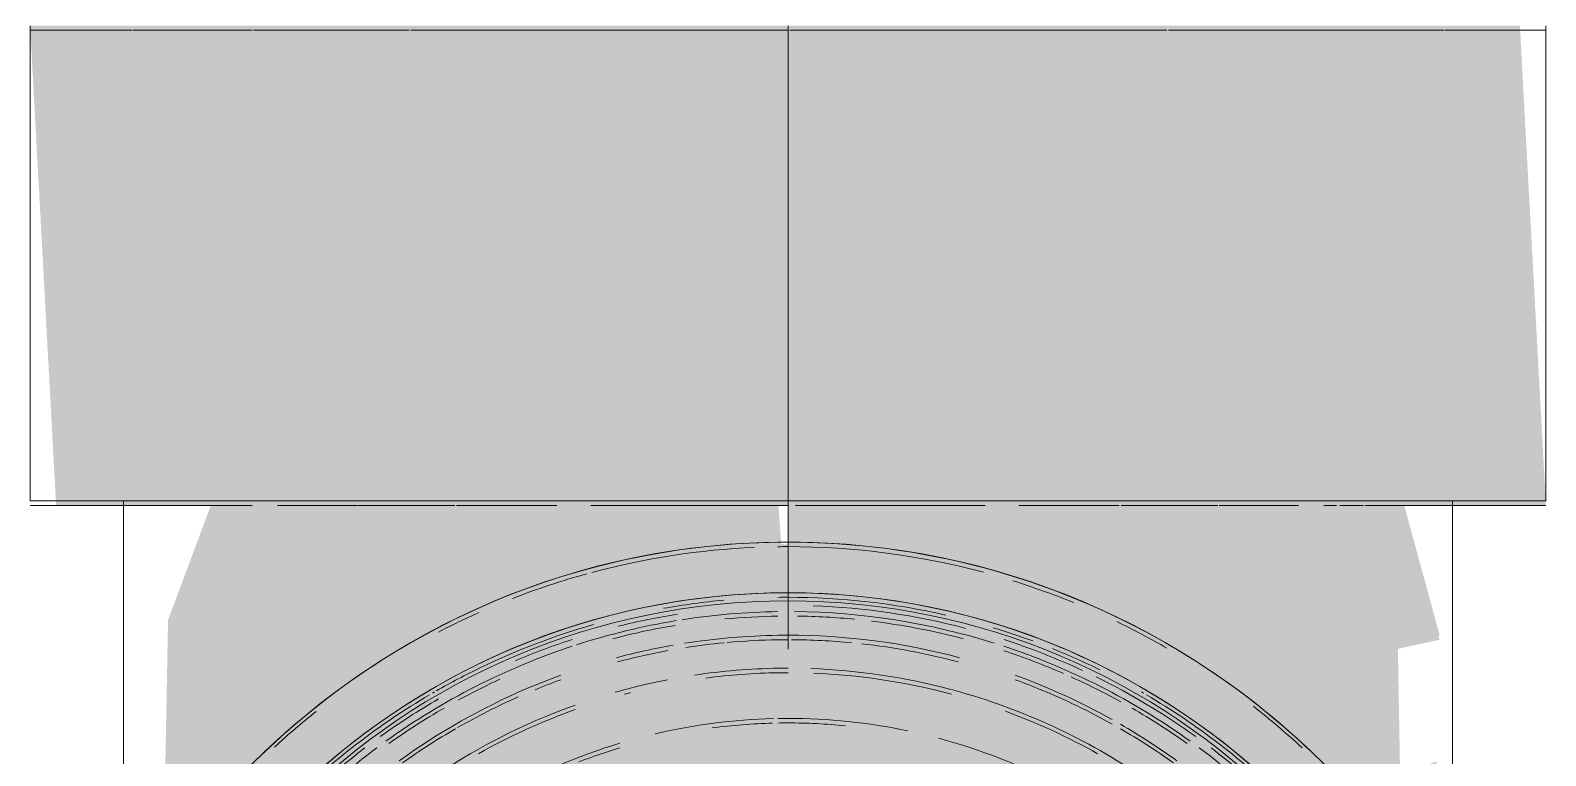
# Model space of a CAD drawing. Header units: millimetres. Extents: x -4000 to 187956, y -58990 to 162485.
# Drawn here: x 14225.89 to 14274.11, y 128467.54 to 128490.64 of the extents above; entities that cross this region are included whole.
import ezdxf

# ---------------------------------------------------------------- set-up
doc = ezdxf.new("R2010")
doc.units = ezdxf.units.MM
doc.linetypes.add('Dash 1_16_', pattern=[317.5, 158.75, -158.75])
for name, color, linetype, lineweight in [('F-SPRN', 3, 'Continuous', 9), ('P-PIPE', 3, 'Continuous', 9), ('P-PIPE-CNTR', 3, 'Continuous', 9)]:
    doc.layers.add(name, color=color, linetype=linetype, lineweight=lineweight)

# ---------------------------------------------------------------- blocks, each defined once
blk = doc.blocks.new('Sprinkler_Up - DN20-290099-FFS - TANG 1')
at = {"layer": 'F-SPRN', "transparency": 33554534}
blk.add_hatch(color=1, dxfattribs=at).paths.add_polyline_path([(-22.243, 0), (-3.583, 1.043), (-1.735, 2.891), (-1.156, 3.469), (-0.578, 4.048), (0.578, 4.048), (1.156, 3.469), (1.735, 2.891), (4.626, 0), (22.243, 0), (17.401, 13.505), (6.873, 21.154), (-6.873, 21.154), (-18.025, 12.981), (-20.542, 5.233)])
at = {"layer": 'F-SPRN', "color": 1}
for radius, start, end in [(22.243, 360, 180), (21.903, 90.8412, 98.8503), (21.903, 72.5583, 89.4624), (21.903, 99.348, 107.901), (21.903, 108.2621, 125.7507), (21.903, 54.2493, 71.7379), (21.903, 126.6942, 143.2701), (21.903, 37.0471, 53.3058)]:
    blk.add_arc((0, 0), radius, start, end, dxfattribs=at)
blk = doc.blocks.new('Steel_Elbow_Threaded_HoaPhat - Standard-4704630-FFS - TANG 1')
at = {"layer": 'P-PIPE', "lineweight": 13, "transparency": 33554534}
for points in [[(14231.977, 128475.656), (14250.002, 128475.656), (14250.002, 128490.781), (14225.89, 128490.781), (14226.711, 128475.656), (14229.12, 128475.656)], [(14274.114, 128475.656), (14273.292, 128490.781), (14250.002, 128490.781), (14250.002, 128475.656), (14273.292, 128475.656)], [(14250.002, 128426.118), (14256.242, 128426.94), (14262.058, 128429.349), (14267.403, 128433.639), (14270.883, 128438.175), (14273.292, 128443.99), (14274.114, 128450.231), (14273.292, 128456.471), (14270.883, 128462.287), (14264.123, 128469.527), (14262.058, 128471.112), (14256.242, 128473.521), (14249.685, 128474.301), (14243.761, 128473.521), (14235.88, 128469.527), (14231.977, 128466.01), (14229.12, 128462.287), (14226.711, 128456.471), (14225.89, 128450.231), (14226.711, 128443.99), (14229.12, 128438.175), (14233.162, 128433.019), (14237.946, 128429.349), (14243.761, 128426.94)]]:
    blk.add_hatch(color=1, dxfattribs=at).paths.add_polyline_path(points)
h = blk.add_hatch(color=1, dxfattribs=at)
h.paths.add_polyline_path([(14242.77, 128470.105), (14240.277, 128470.156), (14244.063, 128472.031)])
h.paths.add_polyline_path([(14229.835, 128460.297), (14231.977, 128461.939), (14237.23, 128467.74), (14242.77, 128470.105), (14250.002, 128471.38), (14249.685, 128475.656), (14231.687, 128475.656), (14230.273, 128471.861), (14230.134, 128464.455)])
h = blk.add_hatch(color=1, dxfattribs=at)
h.paths.add_polyline_path([(14266.872, 128465.456), (14269.479, 128460.828), (14267.403, 128465.243)])
h.paths.add_polyline_path([(14270.896, 128458.736), (14270.639, 128467.358), (14269.479, 128466.975), (14269.409, 128471.089), (14270.74, 128471.38), (14269.573, 128475.656), (14250.002, 128475.656), (14250.002, 128471.38), (14257.233, 128470.105), (14255.94, 128472.031), (14263.392, 128467.309), (14267.358, 128463.242), (14267.403, 128466.597), (14268.638, 128464.749)])
at = {"layer": 'P-PIPE', "color": 20, "lineweight": 13}
for p, q in [((14225.89, 128490.781), (14225.89, 128475.656)), ((14274.114, 128475.656), (14274.114, 128490.781)), ((14225.89, 128475.656), (14231.544, 128475.656)), ((14225.89, 128475.656), (14250.002, 128475.656)), ((14229.173, 128475.656), (14228.852, 128475.656)), ((14229.173, 128475.656), (14228.852, 128475.656)), ((14231.686, 128475.656), (14229.173, 128475.656)), ((14231.686, 128475.656), (14229.173, 128475.656)), ((14231.917, 128475.656), (14231.686, 128475.656)), ((14231.916, 128475.656), (14231.686, 128475.656)), ((14231.855, 128475.656), (14232.952, 128475.656)), ((14242.768, 128475.656), (14232.752, 128475.656)), ((14236.407, 128475.656), (14233.804, 128475.656)), ((14233.96, 128475.656), (14242.728, 128475.656)), ((14242.768, 128475.656), (14236.413, 128475.656)), ((14250.002, 128475.656), (14243.727, 128475.656)), ((14249.679, 128475.656), (14243.728, 128475.656)), ((14243.761, 128475.656), (14249.682, 128475.656)), ((14250.002, 128475.656), (14249.679, 128475.656)), ((14249.682, 128475.656), (14250.002, 128475.656)), ((14250.002, 128475.656), (14256.242, 128475.656)), ((14250.002, 128475.656), (14274.114, 128475.656)), ((14256.276, 128475.656), (14250.002, 128475.656)), ((14256.277, 128475.656), (14250.002, 128475.656)), ((14263.59, 128475.656), (14257.235, 128475.656)), ((14267.251, 128475.656), (14257.235, 128475.656)), ((14257.275, 128475.656), (14266.043, 128475.656)), ((14266.199, 128475.656), (14263.596, 128475.656)), ((14267.051, 128475.656), (14267.456, 128475.656)), ((14269.875, 128475.656), (14267.561, 128475.656)), ((14271.151, 128475.656), (14267.563, 128475.656)), ((14268.459, 128475.656), (14269.722, 128475.656)), ((14269.722, 128475.656), (14274.114, 128475.656)), ((14271.151, 128475.656), (14269.875, 128475.656))]:
    blk.add_line(p, q, dxfattribs=at)
at = {"layer": 'P-PIPE', "color": 20, "lineweight": 13, "flags": 128}
for points in [[(14228.852, 128461.919), (14228.852, 128462.785), (14228.852, 128463.672), (14228.852, 128464.579), (14228.852, 128465.503), (14228.852, 128466.443), (14228.852, 128467.398), (14228.852, 128468.366), (14228.852, 128469.346), (14228.852, 128470.336), (14228.852, 128471.335), (14228.852, 128472.34), (14228.852, 128473.351), (14228.852, 128474.365), (14228.852, 128475.382), (14228.852, 128475.656)], [(14271.151, 128475.656), (14271.151, 128474.64), (14271.151, 128473.624), (14271.151, 128472.613), (14271.151, 128471.606), (14271.151, 128470.605), (14271.151, 128469.613), (14271.151, 128468.63), (14271.151, 128467.658), (14271.151, 128466.699), (14271.151, 128465.755), (14271.151, 128464.827), (14271.151, 128463.915), (14271.151, 128463.023), (14271.151, 128462.151)]]:
    blk.add_lwpolyline(points, dxfattribs=at)
at = {"layer": 'P-PIPE', "color": 20, "lineweight": 13}
for radius, start, end in [(24.112, 90, 270), (24.112, 90.7603, 225), (24.112, 90, 90.7603), (24.112, 60, 90), (24.112, 270, 90), (21.15, 90.8748, 98.9621), (21.15, 90, 90.8748), (21.15, 75.0343, 90), (21.15, 99.9464, 104.9657), (24.112, 45, 60), (21.15, 110, 113.1502), (21.15, 60.7988, 70), (21.15, 113.1502, 125.8024), (21.15, 54.1976, 59.9895)]:
    blk.add_arc((14250.002, 128450.231), radius, start, end, dxfattribs=at)
blk = doc.blocks.new('Steel_Transition_Threaded_HoaPhat - Standard-4704511-FFS - TANG 1')
at = {"layer": 'P-PIPE', "lineweight": 13, "transparency": 33554534}
h = blk.add_hatch(color=1, dxfattribs=at)
h.paths.add_polyline_path([(14250.002, 128427.731), (14255.825, 128428.497), (14264.215, 128433.019), (14267.403, 128436.264), (14269.487, 128438.981), (14271.735, 128444.407), (14272.502, 128450.231), (14271.735, 128456.054), (14267.403, 128464.197), (14265.912, 128466.14), (14261.252, 128469.716), (14255.825, 128471.964), (14249.685, 128472.689), (14244.178, 128471.964), (14238.506, 128469.527), (14231.977, 128463.384), (14230.516, 128461.481), (14228.268, 128456.054), (14227.502, 128450.231), (14228.268, 128444.407), (14231.977, 128437.077), (14235.788, 128433.019), (14238.752, 128430.745), (14244.178, 128428.497)])
h.paths.add_polyline_path([(14250.002, 128430.131), (14244.799, 128430.815), (14239.697, 128433.019), (14235.789, 128436.018), (14231.977, 128441.672), (14230.587, 128445.028), (14229.902, 128450.231), (14231.977, 128458.789), (14232.683, 128460.396), (14235.789, 128464.443), (14239.952, 128467.638), (14244.799, 128469.646), (14250.002, 128470.331), (14255.489, 128469.527), (14260.052, 128467.638), (14264.214, 128464.443), (14267.409, 128460.281), (14269.417, 128455.433), (14270.102, 128450.231), (14269.417, 128445.028), (14267.403, 128440.173), (14264.214, 128436.018), (14260.052, 128432.823), (14255.204, 128430.815)])
for points in [[(14250.002, 128430.131), (14249.685, 128433.872), (14241.802, 128436.028), (14235.799, 128442.031), (14233.602, 128450.231), (14235.799, 128458.431), (14241.802, 128464.433), (14250.002, 128466.631), (14249.685, 128470.289), (14244.514, 128469.527), (14239.952, 128467.638), (14235.789, 128464.443), (14231.977, 128458.789), (14230.587, 128455.433), (14229.902, 128450.231), (14231.977, 128441.672), (14232.595, 128440.181), (14235.789, 128436.018), (14239.952, 128432.823), (14244.799, 128430.815)], [(14250.002, 128430.131), (14255.204, 128430.815), (14260.307, 128433.019), (14264.214, 128436.018), (14267.409, 128440.181), (14269.417, 128445.028), (14270.102, 128450.231), (14269.417, 128455.433), (14267.32, 128460.396), (14264.214, 128464.443), (14260.052, 128467.638), (14255.204, 128469.646), (14250.002, 128469.527), (14250.002, 128466.631), (14258.202, 128464.433), (14264.204, 128458.431), (14266.402, 128450.231), (14264.204, 128442.031), (14258.202, 128436.028), (14250.002, 128433.019)], [(14250.002, 128431.731), (14256.379, 128433.019), (14259.252, 128434.209), (14263.083, 128437.149), (14267.403, 128444.312), (14267.871, 128445.442), (14268.502, 128450.231), (14267.403, 128456.15), (14265.321, 128460.396), (14263.083, 128463.312), (14259.252, 128466.252), (14254.79, 128468.1), (14249.685, 128468.689), (14245.213, 128468.1), (14240.752, 128466.252), (14234.682, 128460.396), (14233.98, 128459.481), (14231.977, 128453.841), (14231.977, 128446.621), (14233.495, 128442.151), (14233.98, 128440.981), (14236.92, 128437.149), (14243.625, 128433.019), (14245.213, 128432.361)]]:
    blk.add_hatch(color=1, dxfattribs=at).paths.add_polyline_path(points)
at = {"layer": 'P-PIPE', "color": 20, "lineweight": 13}
for radius, start, end in [(22.5, 90, 270), (22.5, 90.8148, 120), (22.5, 90, 90.8148), (22.5, 60, 90), (22.5, 270, 90), (20.1, 90.912, 98.5089), (20.1, 90, 90.912), (20.1, 75.0607, 87.9279), (20.1, 100.9975, 105.8837), (22.5, 120.7919, 270), (22.5, 120, 120.7919), (22.5, 270, 59.2081), (20.1, 74.1163, 75), (20.1, 54.9957, 74.1163), (22.5, 59.2081, 60), (20.1, 109.6859, 125.0043), (18.5, 91.4353, 103.2046), (18.5, 91.4353, 103.2046), (18.5, 90, 90.9909), (18.5, 90, 90.9909), (18.5, 78.0986, 90), (18.5, 78.0986, 90), (18.5, 106.819, 120), (18.5, 106.819, 120), (18.5, 60, 75), (18.5, 60, 75)]:
    blk.add_arc((14250.002, 128450.231), radius, start, end, dxfattribs=at)
blk = doc.blocks.new('Sprinkler_Up - DN20-V221-FFS - TANG 1')
at = {"layer": 'F-SPRN', "transparency": 33554534}
blk.add_hatch(color=1, dxfattribs=at).paths.add_polyline_path([(-22.243, 0), (-3.885, 0.741), (-1.735, 2.891), (-1.156, 3.469), (-0.578, 4.048), (0.578, 4.048), (1.156, 3.469), (1.735, 2.891), (4.626, 0), (22.243, 0), (17.401, 13.505), (6.873, 21.154), (-6.873, 21.154), (-18.025, 12.981), (-20.542, 5.233)])
at = {"layer": 'F-SPRN', "color": 1}
for radius, start, end in [(22.243, 75.2566, 87.9347), (22.243, 99.091, 104.0683), (21.903, 90.8412, 95.2582), (21.903, 84.4291, 89.2239), (21.903, 75.2582, 83.0287), (21.903, 99.4404, 104.7418), (22.243, 108, 112.9553), (21.903, 66.4151, 71.7379), (22.243, 65.0891, 72), (21.903, 114.7459, 118.645), (21.903, 61.0821, 65.7077), (22.243, 54.3086, 63.8302), (22.243, 119.9887, 125.6913), (21.903, 119.9858, 125.4372), (21.903, 54.5627, 60.0142), (22.243, 127.2543, 138.721), (22.243, 45.4944, 52.7456)]:
    blk.add_arc((0, 0), radius, start, end, dxfattribs=at)
blk = doc.blocks.new('Steel_Transition_Threaded_HoaPhat - Standard-V222-FFS - TANG 1')
at = {"layer": 'P-PIPE', "lineweight": 13, "transparency": 33554534}
h = blk.add_hatch(color=1, dxfattribs=at)
h.paths.add_polyline_path([(14250.002, 128427.587), (14255.825, 128428.354), (14264.402, 128433.019), (14267.403, 128436.121), (14269.487, 128438.837), (14271.735, 128444.264), (14272.502, 128450.087), (14271.735, 128455.911), (14267.403, 128464.054), (14265.912, 128465.997), (14261.252, 128469.573), (14255.825, 128471.821), (14249.685, 128472.546), (14244.178, 128471.821), (14238.692, 128469.527), (14231.977, 128463.241), (14230.516, 128461.337), (14228.268, 128455.911), (14227.502, 128450.087), (14228.268, 128444.264), (14231.977, 128436.933), (14235.601, 128433.019), (14238.752, 128430.602), (14244.178, 128428.354)])
h.paths.add_polyline_path([(14250.002, 128429.987), (14244.799, 128430.672), (14239.51, 128433.019), (14235.789, 128435.874), (14231.977, 128441.528), (14230.587, 128444.885), (14229.902, 128450.087), (14231.977, 128458.646), (14232.793, 128460.396), (14235.789, 128464.3), (14239.952, 128467.494), (14244.989, 128469.527), (14250.002, 128470.187), (14255.204, 128469.502), (14260.052, 128467.494), (14264.214, 128464.3), (14267.409, 128460.137), (14269.417, 128455.29), (14270.102, 128450.087), (14269.417, 128444.885), (14267.403, 128440.03), (14264.214, 128435.874), (14260.052, 128432.68), (14255.204, 128430.672)])
for points in [[(14250.002, 128429.987), (14249.685, 128433.729), (14241.802, 128435.884), (14235.799, 128441.887), (14233.602, 128450.087), (14235.799, 128458.287), (14241.802, 128464.29), (14250.002, 128466.487), (14249.685, 128470.146), (14244.799, 128469.502), (14239.952, 128467.494), (14235.789, 128464.3), (14231.977, 128458.646), (14230.587, 128455.29), (14229.902, 128450.087), (14231.977, 128441.528), (14232.595, 128440.037), (14235.789, 128435.874), (14239.952, 128432.68), (14244.799, 128430.672)], [(14250.002, 128429.987), (14255.204, 128430.672), (14260.493, 128433.019), (14264.214, 128435.874), (14267.409, 128440.037), (14269.417, 128444.885), (14270.102, 128450.087), (14269.417, 128455.29), (14267.21, 128460.396), (14264.214, 128464.3), (14260.052, 128467.494), (14255.014, 128469.527), (14250.002, 128469.527), (14250.002, 128466.487), (14258.202, 128464.29), (14264.204, 128458.287), (14266.402, 128450.087), (14264.204, 128441.887), (14258.202, 128435.884), (14250.002, 128433.019)], [(14250.002, 128431.587), (14256.725, 128433.019), (14259.252, 128434.066), (14263.083, 128437.006), (14267.403, 128444.168), (14267.871, 128445.299), (14268.502, 128450.087), (14267.403, 128456.006), (14265.211, 128460.396), (14263.083, 128463.169), (14259.252, 128466.109), (14254.79, 128467.957), (14249.685, 128468.546), (14245.213, 128467.957), (14240.752, 128466.109), (14234.792, 128460.396), (14233.98, 128459.337), (14231.977, 128453.697), (14231.977, 128446.477), (14233.436, 128442.151), (14233.98, 128440.837), (14236.92, 128437.006), (14243.279, 128433.019), (14245.213, 128432.218)]]:
    blk.add_hatch(color=1, dxfattribs=at).paths.add_polyline_path(points)
at = {"layer": 'P-PIPE', "color": 20, "lineweight": 13}
for radius, start, end in [(22.5, 95.2071, 100.1449), (22.5, 95.2071, 100.1449), (22.5, 90, 90.8147), (22.5, 90, 90.8147), (22.5, 77.1121, 90), (22.5, 77.1121, 90), (22.5, 105.9814, 115.7846), (22.5, 105.9814, 115.7846), (22.5, 69.7443, 73.1256), (22.5, 69.7443, 73.1256), (22.5, 63.8234, 68.0221), (22.5, 63.8234, 68.0221), (22.5, 115.7846, 119.8154), (22.5, 115.7846, 119.8154), (20.1, 90.912, 97.4866), (20.1, 90, 90.912), (20.1, 75.5809, 87.6461), (22.5, 120.4556, 134.739), (22.5, 120.4556, 134.739), (22.5, 120, 120.1908), (22.5, 120, 120.1908), (20.1, 104.4527, 105), (20.1, 75, 75.5473), (22.5, 59.8092, 60), (22.5, 59.8092, 60), (22.5, 45.261, 59.5443), (22.5, 45.261, 59.5443), (20.1, 109.6859, 119.3517), (20.1, 60.6482, 69.8701), (18.5, 91.5127, 97.4841), (18.5, 91.5127, 97.4841), (18.5, 90, 90.9909), (18.5, 90, 90.9909), (18.5, 84.3307, 90), (18.5, 84.3307, 90), (18.5, 106.819, 111.0803), (18.5, 106.819, 111.0803)]:
    blk.add_arc((14250.002, 128450.087), radius, start, end, dxfattribs=at)
blk = doc.blocks.new('Steel_Elbow_Threaded_HoaPhat - Standard-V223-FFS - TANG 1')
at = {"layer": 'P-PIPE', "lineweight": 13, "transparency": 33554534}
for points in [[(14231.977, 128475.513), (14250.002, 128475.513), (14250.002, 128490.637), (14225.89, 128490.637), (14226.711, 128475.513), (14229.12, 128475.513)], [(14250.002, 128475.513), (14274.114, 128475.513), (14273.292, 128490.637), (14250.002, 128490.637), (14250.002, 128487.772)], [(14250.002, 128425.975), (14256.242, 128426.797), (14262.058, 128429.206), (14267.403, 128433.495), (14270.883, 128438.031), (14273.292, 128443.847), (14274.114, 128450.087), (14273.292, 128456.328), (14270.883, 128462.143), (14263.936, 128469.527), (14262.058, 128470.969), (14256.242, 128473.378), (14249.685, 128474.158), (14243.761, 128473.378), (14236.067, 128469.527), (14231.977, 128465.867), (14229.12, 128462.143), (14226.711, 128456.328), (14225.89, 128450.087), (14226.711, 128443.847), (14229.12, 128438.031), (14232.976, 128433.019), (14237.946, 128429.206), (14243.761, 128426.797)]]:
    blk.add_hatch(color=1, dxfattribs=at).paths.add_polyline_path(points)
h = blk.add_hatch(color=1, dxfattribs=at)
h.paths.add_polyline_path([(14242.77, 128469.962), (14240.277, 128470.012), (14244.063, 128471.888)])
h.paths.add_polyline_path([(14229.835, 128460.153), (14231.977, 128461.796), (14237.23, 128467.597), (14242.77, 128469.962), (14250.002, 128471.237), (14249.685, 128475.513), (14231.687, 128475.513), (14230.273, 128471.717), (14230.134, 128464.312)])
h = blk.add_hatch(color=1, dxfattribs=at)
h.paths.add_polyline_path([(14266.872, 128465.313), (14269.479, 128460.684), (14267.403, 128465.1)])
h.paths.add_polyline_path([(14270.895, 128458.593), (14270.638, 128467.215), (14269.479, 128466.832), (14269.409, 128470.946), (14270.74, 128471.236), (14269.573, 128475.513), (14250.002, 128475.513), (14250.002, 128471.237), (14257.233, 128469.962), (14255.94, 128471.888), (14263.392, 128467.166), (14267.358, 128463.099), (14267.403, 128466.453), (14268.638, 128464.605)])
at = {"layer": 'P-PIPE', "color": 20, "lineweight": 13}
for p, q in [((14225.89, 128490.637), (14225.89, 128475.656)), ((14226.711, 128490.637), (14225.89, 128490.637)), ((14226.711, 128490.637), (14225.89, 128490.637)), ((14229.12, 128490.637), (14226.727, 128490.637)), ((14229.12, 128490.637), (14226.727, 128490.637)), ((14232.952, 128490.637), (14229.15, 128490.637)), ((14232.952, 128490.637), (14229.15, 128490.637)), ((14237.946, 128490.637), (14232.994, 128490.637)), ((14237.946, 128490.637), (14233.792, 128490.637)), ((14243.761, 128490.637), (14237.997, 128490.637)), ((14243.761, 128490.637), (14238.179, 128490.637)), ((14250.002, 128490.637), (14243.819, 128490.637)), ((14250.002, 128490.637), (14243.819, 128490.637)), ((14256.242, 128490.637), (14250.061, 128490.637)), ((14256.242, 128490.637), (14250.061, 128490.637)), ((14261.825, 128490.637), (14256.3, 128490.637)), ((14262.058, 128490.637), (14256.3, 128490.637)), ((14266.211, 128490.637), (14262.109, 128490.637)), ((14270.883, 128490.637), (14262.109, 128490.637)), ((14270.883, 128490.637), (14267.051, 128490.637)), ((14273.292, 128490.637), (14270.913, 128490.637)), ((14274.114, 128490.637), (14270.913, 128490.637)), ((14274.114, 128490.637), (14273.292, 128490.637)), ((14274.114, 128475.656), (14274.114, 128490.637)), ((14225.89, 128475.513), (14231.544, 128475.513)), ((14225.89, 128475.513), (14231.563, 128475.513)), ((14231.686, 128475.513), (14228.852, 128475.513)), ((14231.917, 128475.513), (14231.686, 128475.513)), ((14231.916, 128475.513), (14231.686, 128475.513)), ((14231.855, 128475.513), (14232.952, 128475.513)), ((14231.855, 128475.513), (14232.952, 128475.513)), ((14236.291, 128475.513), (14233.76, 128475.513)), ((14236.3, 128475.513), (14233.804, 128475.513)), ((14233.923, 128475.513), (14236.206, 128475.513)), ((14233.96, 128475.513), (14236.206, 128475.513)), ((14236.322, 128475.513), (14239.397, 128475.513)), ((14236.322, 128475.513), (14239.397, 128475.513)), ((14239.297, 128475.513), (14236.42, 128475.513)), ((14239.301, 128475.513), (14236.426, 128475.513)), ((14242.643, 128475.513), (14239.456, 128475.513)), ((14242.644, 128475.513), (14239.46, 128475.513)), ((14239.552, 128475.513), (14242.61, 128475.513)), ((14239.552, 128475.513), (14242.61, 128475.513)), ((14249.679, 128475.513), (14243.727, 128475.513)), ((14249.679, 128475.513), (14243.728, 128475.513)), ((14243.761, 128475.513), (14249.682, 128475.513)), ((14243.761, 128475.513), (14249.682, 128475.513)), ((14250.002, 128475.513), (14249.679, 128475.513)), ((14250.002, 128475.513), (14249.679, 128475.513)), ((14249.682, 128475.513), (14250.002, 128475.513)), ((14249.682, 128475.513), (14250.002, 128475.513)), ((14250.239, 128475.513), (14256.242, 128475.513)), ((14250.239, 128475.513), (14256.242, 128475.513)), ((14256.276, 128475.513), (14250.241, 128475.513)), ((14256.277, 128475.513), (14250.241, 128475.513)), ((14260.538, 128475.513), (14257.344, 128475.513)), ((14260.543, 128475.513), (14257.345, 128475.513)), ((14257.379, 128475.513), (14260.447, 128475.513)), ((14257.379, 128475.513), (14260.447, 128475.513)), ((14260.603, 128475.513), (14263.684, 128475.513)), ((14260.603, 128475.513), (14263.684, 128475.513)), ((14263.58, 128475.513), (14260.698, 128475.513)), ((14263.586, 128475.513), (14260.703, 128475.513)), ((14266.199, 128475.513), (14263.72, 128475.513)), ((14266.244, 128475.513), (14263.728, 128475.513)), ((14263.811, 128475.513), (14266.043, 128475.513)), ((14263.811, 128475.513), (14266.082, 128475.513)), ((14267.051, 128475.513), (14267.456, 128475.513)), ((14267.051, 128475.513), (14267.456, 128475.513)), ((14268.318, 128475.513), (14267.561, 128475.513)), ((14268.318, 128475.513), (14267.563, 128475.513)), ((14269.87, 128475.513), (14268.367, 128475.513)), ((14269.871, 128475.513), (14268.368, 128475.513)), ((14268.496, 128475.513), (14269.717, 128475.513)), ((14268.496, 128475.513), (14269.717, 128475.513)), ((14269.717, 128475.513), (14274.114, 128475.513)), ((14269.722, 128475.513), (14274.114, 128475.513)), ((14271.151, 128475.513), (14269.871, 128475.513))]:
    blk.add_line(p, q, dxfattribs=at)
at = {"layer": 'P-PIPE', "color": 20, "lineweight": 13, "flags": 128}
for points in [[(14228.852, 128461.775), (14228.852, 128462.642), (14228.852, 128463.529), (14228.852, 128464.435), (14228.852, 128465.36), (14228.852, 128466.3), (14228.852, 128467.255), (14228.852, 128468.223), (14228.852, 128469.203), (14228.852, 128470.193), (14228.852, 128471.192), (14228.852, 128472.197), (14228.852, 128473.208), (14228.852, 128474.222), (14228.852, 128475.239), (14228.852, 128475.513)], [(14271.151, 128475.513), (14271.151, 128474.496), (14271.151, 128473.481), (14271.151, 128472.469), (14271.151, 128471.462), (14271.151, 128470.462), (14271.151, 128469.469), (14271.151, 128468.486), (14271.151, 128467.515), (14271.151, 128466.556), (14271.151, 128465.612), (14271.151, 128464.683), (14271.151, 128463.772), (14271.151, 128462.879), (14271.151, 128462.007)]]:
    blk.add_lwpolyline(points, dxfattribs=at)
at = {"layer": 'P-PIPE', "color": 20, "lineweight": 13}
for radius, start, end in [(24.112, 92.5268, 105), (24.112, 92.5268, 105), (24.112, 90, 90.7603), (24.112, 90, 90.7603), (24.112, 75.0445, 90), (24.112, 75.0445, 90), (24.112, 105.4004, 111.3328), (24.112, 105.4004, 111.3328), (24.112, 67.8438, 72.7344), (24.112, 67.8438, 72.7344), (24.112, 114.0757, 117.4732), (24.112, 114.0757, 117.4732), (24.112, 60, 64.2927), (24.112, 60, 64.2927), (21.15, 100.4274, 104.8643), (21.15, 95.5209, 98.8421), (21.15, 90.8748, 95.2662), (21.15, 90, 90.8748), (21.15, 84.5124, 89.713), (21.15, 75.1357, 83.6448), (21.15, 110, 112.3693), (21.15, 67.6307, 70), (21.15, 113.9471, 119.8153), (21.15, 60.7988, 67.6307), (24.112, 128.5102, 132.6587), (24.112, 128.5102, 132.6587), (24.112, 47.2656, 52.1094), (24.112, 47.2656, 52.1094), (21.15, 120.0105, 125.4693), (21.15, 54.5307, 59.9895)]:
    blk.add_arc((14250.002, 128450.087), radius, start, end, dxfattribs=at)

msp = doc.modelspace()

# ---------------------------------------------------------------- linework, layer by layer
at = {"layer": 'P-PIPE', "color": 20, "lineweight": 13}
for p, q in [((14233.301, 128490.637), (14237.908, 128490.637)), ((14238.193, 128490.637), (14243.707, 128490.637)), ((14243.766, 128490.637), (14250.002, 128490.637)), ((14250.061, 128490.637), (14256.297, 128490.637)), ((14256.352, 128490.637), (14261.811, 128490.637)), ((14262.149, 128490.637), (14266.702, 128490.637))]:
    msp.add_line(p, q, dxfattribs=at)
at = {"layer": 'P-PIPE-CNTR', "color": 20, "lineweight": 13}
for p, q in [((14250.002, 128490.781), (14250.002, 128475.656)), ((14250.002, 128490.637), (14250.002, 128475.656)), ((14250.002, 128475.656), (14250.002, 128474.198)), ((14250.002, 128475.513), (14250.002, 128474.214)), ((14250.002, 128474.198), (14250.002, 128472.415)), ((14250.002, 128474.055), (14250.002, 128472.43)), ((14250.002, 128472.308), (14250.002, 128470.939))]:
    msp.add_line(p, q, dxfattribs=at)
at = {"layer": 'P-PIPE-CNTR', "color": 1, "linetype": 'Dash 1_16_'}
for p, q in [((14250.002, 128472.731), (14250.002, 128475.231)), ((14250.002, 128472.731), (14250.002, 128474.343)), ((14250.002, 128471.384), (14250.002, 128472.731)), ((14250.002, 128471.384), (14250.002, 128472.587))]:
    msp.add_line(p, q, dxfattribs=at)

# ---------------------------------------------------------------- block references
at = {"layer": 'F-SPRN', "color": 1}
for name, p in [('Sprinkler_Up - DN20-290099-FFS - TANG 1', (14250.002, 128450.231)), ('Sprinkler_Up - DN20-V221-FFS - TANG 1', (14250.002, 128450.087))]:
    msp.add_blockref(name, p, dxfattribs=at)
at = {"layer": 'P-PIPE', "color": 20, "lineweight": 13}
for name in ['Steel_Elbow_Threaded_HoaPhat - Standard-4704630-FFS - TANG 1', 'Steel_Elbow_Threaded_HoaPhat - Standard-V223-FFS - TANG 1', 'Steel_Transition_Threaded_HoaPhat - Standard-4704511-FFS - TANG 1', 'Steel_Transition_Threaded_HoaPhat - Standard-V222-FFS - TANG 1']:
    msp.add_blockref(name, (0, 0), dxfattribs=at)

doc.saveas('drawing.dxf')
